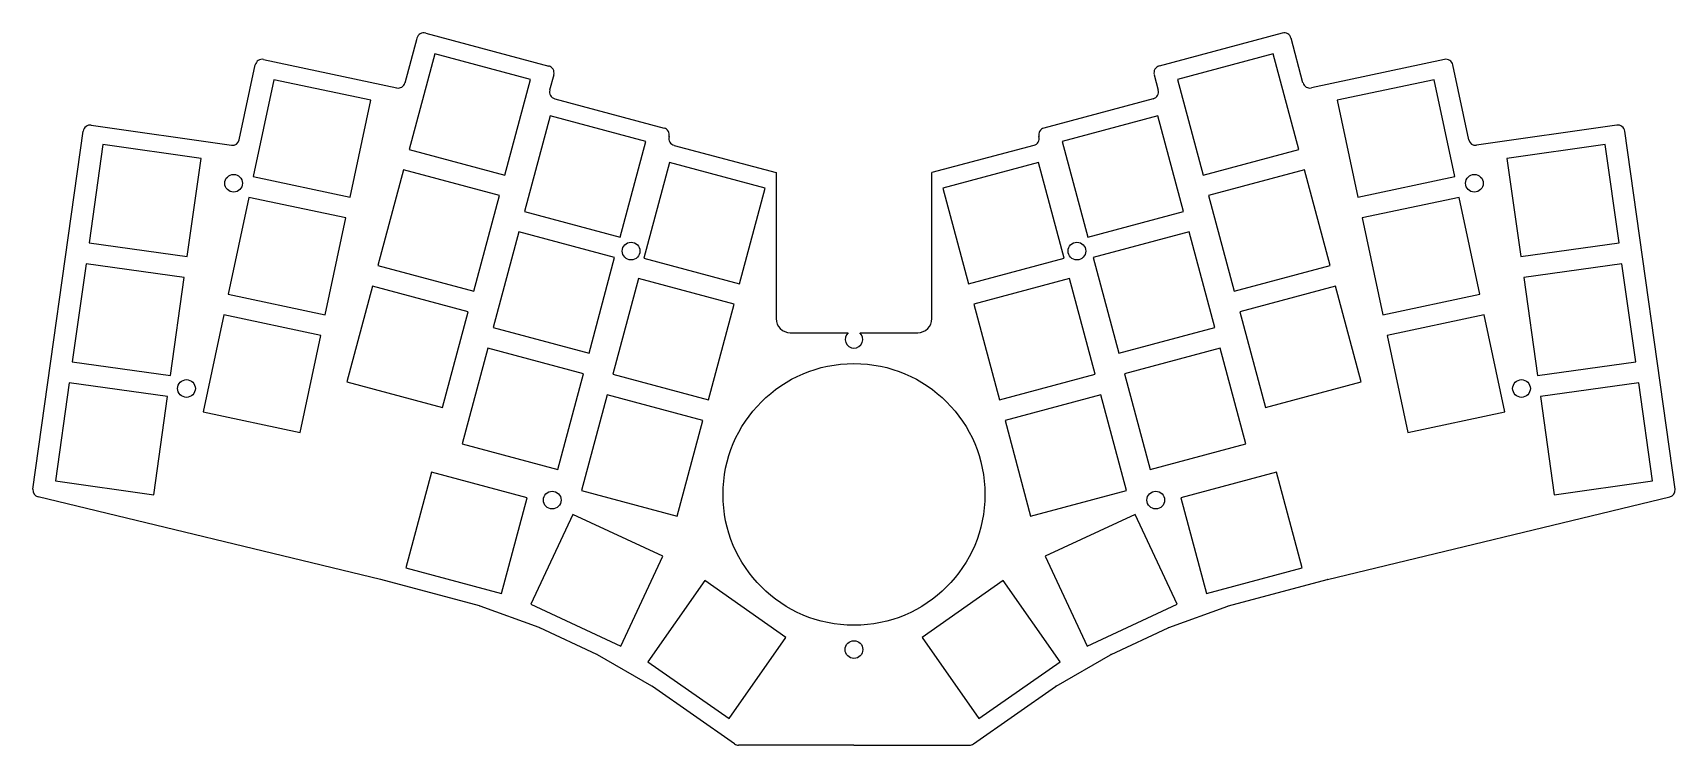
# Model space of a CAD drawing. Header units: millimetres. Extents: x -11 to 221, y -43 to 57.
import ezdxf

# ---------------------------------------------------------------- set-up
doc = ezdxf.new("R2010")
doc.units = ezdxf.units.MM

msp = doc.modelspace()

# ---------------------------------------------------------------- linework, layer by layer
for p, q in [((41.45, 50.31), (43.15, 56.64)), ((44.37, 57.34), (61.76, 52.68)), ((165.35, 57.34), (147.96, 52.68)), ((168.27, 50.31), (166.58, 56.64)), ((21.48, 53.61), (40.28, 49.59)), ((45.66, 54.41), (42.03, 40.89)), ((59.18, 50.79), (45.66, 54.41)), ((164.07, 54.41), (150.54, 50.79)), ((167.69, 40.89), (164.07, 54.41)), ((188.24, 53.61), (169.45, 49.59)), ((18.05, 42.27), (20.3, 52.84)), ((62.46, 51.46), (61.88, 49.29)), ((147.26, 51.46), (147.84, 49.29)), ((191.67, 42.27), (189.42, 52.84)), ((22.92, 50.75), (20.01, 37.06)), ((36.61, 47.84), (22.92, 50.75)), ((55.55, 37.26), (59.18, 50.79)), ((150.54, 50.79), (154.17, 37.26)), ((186.8, 50.75), (173.11, 47.84)), ((189.71, 37.06), (186.8, 50.75)), ((33.7, 34.15), (36.61, 47.84)), ((62.59, 48.06), (78.04, 43.92)), ((147.13, 48.06), (131.68, 43.92)), ((173.11, 47.84), (176.02, 34.15)), ((-2.86, 44.33), (16.93, 41.48)), ((61.94, 45.65), (58.32, 32.12)), ((75.46, 42.02), (61.94, 45.65)), ((147.78, 45.65), (134.26, 42.02)), ((151.4, 32.12), (147.78, 45.65)), ((212.58, 44.33), (192.79, 41.48)), ((-11.1, -7.12), (-3.99, 43.48)), ((71.84, 28.5), (75.46, 42.02)), ((78.75, 42.69), (78.75, 42.69)), ((130.97, 42.69), (130.97, 42.69)), ((134.26, 42.02), (137.88, 28.5)), ((220.82, -7.12), (213.71, 43.48)), ((-1.23, 41.58), (-3.17, 27.71)), ((12.64, 39.63), (-1.23, 41.58)), ((10.69, 25.76), (12.64, 39.63)), ((42.03, 40.89), (55.55, 37.26)), ((79.46, 41.47), (93.86, 37.61)), ((130.26, 41.47), (115.86, 37.61)), ((154.17, 37.26), (167.69, 40.89)), ((210.95, 41.58), (197.08, 39.63)), ((197.08, 39.63), (199.03, 25.76)), ((212.9, 27.71), (210.95, 41.58)), ((41.26, 37.99), (37.63, 24.47)), ((54.78, 34.37), (41.26, 37.99)), ((78.81, 39.06), (75.19, 25.53)), ((92.33, 35.43), (78.81, 39.06)), ((93.86, 37.61), (93.86, 16.98)), ((115.86, 16.98), (115.86, 37.61)), ((130.91, 39.06), (117.39, 35.43)), ((134.53, 25.53), (130.91, 39.06)), ((168.47, 37.99), (154.94, 34.37)), ((172.09, 24.47), (168.47, 37.99)), ((20.01, 37.06), (33.7, 34.15)), ((88.71, 21.91), (92.33, 35.43)), ((117.39, 35.43), (121.01, 21.91)), ((176.02, 34.15), (189.71, 37.06)), ((19.39, 34.12), (16.48, 20.43)), ((33.08, 31.21), (19.39, 34.12)), ((51.15, 20.84), (54.78, 34.37)), ((154.94, 34.37), (158.57, 20.84)), ((190.34, 34.12), (176.64, 31.21)), ((193.25, 20.43), (190.34, 34.12)), ((30.17, 17.52), (33.08, 31.21)), ((58.32, 32.12), (71.84, 28.5)), ((137.88, 28.5), (151.4, 32.12)), ((176.64, 31.21), (179.55, 17.52)), ((57.54, 29.23), (53.92, 15.7)), ((71.06, 25.6), (57.54, 29.23)), ((152.18, 29.23), (138.66, 25.6)), ((155.8, 15.7), (152.18, 29.23)), ((-3.17, 27.71), (10.69, 25.76)), ((67.44, 12.08), (71.06, 25.6)), ((75.19, 25.53), (88.71, 21.91)), ((121.01, 21.91), (134.53, 25.53)), ((138.66, 25.6), (142.28, 12.08)), ((199.03, 25.76), (212.9, 27.71)), ((-3.59, 24.74), (-5.54, 10.88)), ((10.27, 22.79), (-3.59, 24.74)), ((37.63, 24.47), (51.15, 20.84)), ((158.57, 20.84), (172.09, 24.47)), ((213.31, 24.74), (199.45, 22.79)), ((215.26, 10.88), (213.31, 24.74)), ((8.32, 8.93), (10.27, 22.79)), ((36.86, 21.57), (33.23, 8.05)), ((50.38, 17.94), (36.86, 21.57)), ((74.41, 22.63), (70.79, 9.11)), ((87.93, 19.01), (74.41, 22.63)), ((135.31, 22.63), (121.79, 19.01)), ((138.93, 9.11), (135.31, 22.63)), ((172.87, 21.57), (159.34, 17.94)), ((176.49, 8.05), (172.87, 21.57)), ((199.45, 22.79), (201.4, 8.93)), ((16.48, 20.43), (30.17, 17.52)), ((84.31, 5.49), (87.93, 19.01)), ((121.79, 19.01), (125.41, 5.49)), ((179.55, 17.52), (193.25, 20.43)), ((15.85, 17.5), (12.94, 3.8)), ((29.55, 14.58), (15.85, 17.5)), ((46.75, 4.42), (50.38, 17.94)), ((159.34, 17.94), (162.97, 4.42)), ((193.87, 17.5), (180.18, 14.58)), ((196.78, 3.8), (193.87, 17.5)), ((26.63, 0.89), (29.55, 14.58)), ((53.92, 15.7), (67.44, 12.08)), ((95.86, 14.98), (104.02, 14.98)), ((105.71, 14.98), (113.86, 14.98)), ((142.28, 12.08), (155.8, 15.7)), ((180.18, 14.58), (183.09, 0.89)), ((53.14, 12.8), (49.52, -0.72)), ((66.66, 9.18), (53.14, 12.8)), ((156.58, 12.8), (143.06, 9.18)), ((160.2, -0.72), (156.58, 12.8)), ((-5.54, 10.88), (8.32, 8.93)), ((201.4, 8.93), (215.26, 10.88)), ((-5.96, 7.91), (-7.91, -5.96)), ((7.91, 5.96), (-5.96, 7.91)), ((33.23, 8.05), (46.75, 4.42)), ((63.04, -4.34), (66.66, 9.18)), ((70.79, 9.11), (84.31, 5.49)), ((125.41, 5.49), (138.93, 9.11)), ((143.06, 9.18), (146.68, -4.34)), ((162.97, 4.42), (176.49, 8.05)), ((215.68, 7.91), (201.82, 5.96)), ((217.63, -5.96), (215.68, 7.91)), ((5.96, -7.91), (7.91, 5.96)), ((70.01, 6.21), (66.39, -7.31)), ((83.53, 2.59), (70.01, 6.21)), ((139.71, 6.21), (126.19, 2.59)), ((143.33, -7.31), (139.71, 6.21)), ((201.82, 5.96), (203.76, -7.91)), ((12.94, 3.8), (26.63, 0.89)), ((79.91, -10.93), (83.53, 2.59)), ((126.19, 2.59), (129.81, -10.93)), ((183.09, 0.89), (196.78, 3.8)), ((49.52, -0.72), (63.04, -4.34)), ((146.68, -4.34), (160.2, -0.72)), ((-7.91, -5.96), (5.96, -7.91)), ((45.18, -4.73), (41.56, -18.26)), ((58.7, -8.36), (45.18, -4.73)), ((164.54, -4.73), (151.02, -8.36)), ((168.16, -18.26), (164.54, -4.73)), ((203.76, -7.91), (217.63, -5.96)), ((38, -19.89), (-10.34, -8.23)), ((55.08, -21.88), (58.7, -8.36)), ((66.39, -7.31), (79.91, -10.93)), ((129.81, -10.93), (143.33, -7.31)), ((151.02, -8.36), (154.64, -21.88)), ((171.72, -19.89), (220.06, -8.23)), ((65.15, -10.7), (59.24, -23.39)), ((77.84, -16.62), (65.15, -10.7)), ((144.57, -10.7), (131.88, -16.62)), ((150.49, -23.39), (144.57, -10.7)), ((41.56, -18.26), (55.08, -21.88)), ((71.92, -29.31), (77.84, -16.62)), ((131.88, -16.62), (137.8, -29.31)), ((154.64, -21.88), (168.16, -18.26)), ((51.98, -23.64), (38.03, -19.9)), ((83.78, -20.05), (75.75, -31.52)), ((95.25, -28.08), (83.78, -20.05)), ((125.94, -20.05), (114.47, -28.08)), ((133.97, -31.52), (125.94, -20.05)), ((157.74, -23.64), (171.7, -19.9)), ((60.4, -26.7), (52.06, -23.66)), ((59.24, -23.39), (71.92, -29.31)), ((137.8, -29.31), (150.49, -23.39)), ((149.32, -26.7), (157.66, -23.66)), ((68.56, -30.5), (60.48, -26.73)), ((141.16, -30.5), (149.24, -26.73)), ((87.22, -39.55), (95.25, -28.08)), ((114.47, -28.08), (122.5, -39.55)), ((76.33, -34.98), (68.64, -30.54)), ((75.75, -31.52), (87.22, -39.55)), ((122.5, -39.55), (133.97, -31.52)), ((133.39, -34.98), (141.08, -30.54)), ((87.99, -43.14), (76.4, -35.03)), ((121.74, -43.14), (133.32, -35.03)), ((104.86, -43.32), (88.56, -43.32)), ((104.86, -43.32), (121.16, -43.32))]:
    msp.add_line(p, q)
for centre, radius in [((17.25, 36.11), 1.25), ((192.47, 36.11), 1.25), ((73.38, 26.53), 1.25), ((136.34, 26.53), 1.25), ((104.86, -7.87), 18.5), ((10.59, 7.1), 1.25), ((199.13, 7.1), 1.25), ((62.24, -8.67), 1.25), ((147.48, -8.67), 1.25), ((104.86, -29.8), 1.25)]:
    msp.add_circle(centre, radius)
for centre, radius, start, end in [((44.11, 56.38), 1, 75, 165), ((165.61, 56.38), 1, 15, 105), ((21.28, 52.63), 1, 77.9172, 168), ((188.45, 52.63), 1, 12, 102.0828), ((61.5, 51.72), 1, 345, 75), ((148.22, 51.72), 1, 105, 195), ((40.48, 50.57), 1, 257.9172, 345), ((62.85, 49.03), 1, 165, 255), ((146.87, 49.03), 1, 285, 15), ((169.24, 50.57), 1, 195, 282.0828), ((-3, 43.34), 1, 81.8242, 172), ((212.72, 43.34), 1, 8, 98.1758), ((17.07, 42.47), 1, 261.8242, 348), ((77.78, 42.95), 1, 345, 75), ((79.72, 42.44), 1, 165, 255), ((130, 42.44), 1, 285, 15), ((131.94, 42.95), 1, 105, 195), ((192.65, 42.47), 1, 192, 278.1758), ((95.86, 16.98), 2, 180, 270), ((113.86, 16.98), 2, 270, 0), ((104.86, 14.06), 1.25, 132.5581, 407.4419), ((-10.11, -7.26), 1, 172, 256.4369), ((219.83, -7.26), 1, 283.5631, 8), ((37.77, -20.86), 1, 75, 76.4369), ((171.95, -20.86), 1, 103.5631, 105), ((51.72, -24.6), 1, 70, 75), ((158, -24.6), 1, 105, 110), ((60.06, -27.64), 1, 65, 70), ((149.66, -27.64), 1, 110, 115), ((68.14, -31.41), 1, 60, 65), ((141.58, -31.41), 1, 115, 120), ((75.83, -35.84), 1, 55, 60), ((133.89, -35.84), 1, 120, 125), ((88.56, -42.32), 1, 235, 269.9973), ((104.86, -42.32), 1, 269.9973, 270.0027), ((121.16, -42.32), 1, 270.0027, 305)]:
    msp.add_arc(centre, radius, start, end)

doc.saveas('drawing.dxf')
